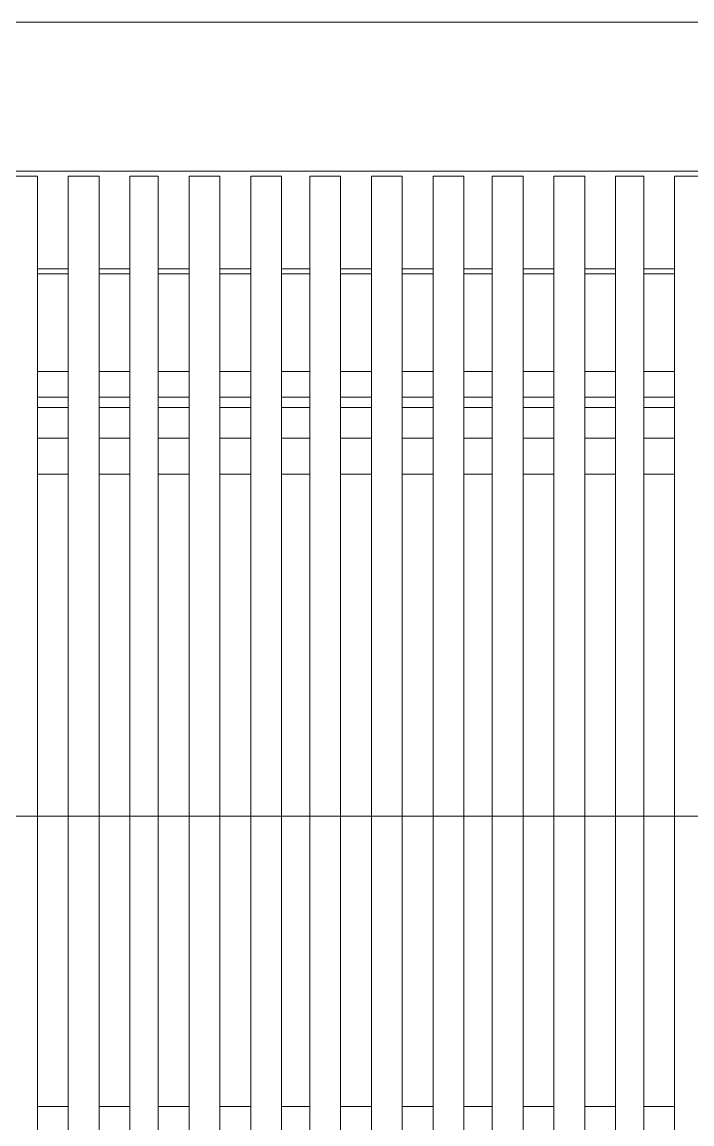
# Model space of a CAD drawing. Header units: millimetres. Extents: x 2294 to 908349, y -83289 to 219220.
# Drawn here: x 314752 to 315891, y 45300 to 47175 of the extents above; entities that cross this region are included whole.
import ezdxf

# ---------------------------------------------------------------- set-up
doc = ezdxf.new("R2010")
doc.units = ezdxf.units.MM
doc.layers.add('PDF _Геометрия', color=7, linetype='Continuous')

msp = doc.modelspace()

# ---------------------------------------------------------------- linework, layer by layer
at = {"layer": 'PDF _Геометрия', "lineweight": 9}
for points in [[(313615, 47166), (313615, 46912.4), (313615, 47174.7), (317300.2, 47174.7), (317300.2, 47166), (317304.6, 47166), (317304.6, 46763.8)], [(313768, 46466.5), (313768, 46755), (313798.6, 46755), (313754.8, 46755), (313754.8, 46921.2), (317212.8, 46921.2), (317212.8, 46912.4)], [(314729.7, 42846.9), (314777.8, 42846.9), (314725.3, 42846.9), (314725.3, 46912.4), (314777.8, 46912.4), (314729.7, 46912.4)], [(314777.8, 42846.9), (314777.8, 46912.4)], [(314878.3, 46912.4), (314830.2, 46912.4), (314882.7, 46912.4), (314882.7, 42846.9), (314830.2, 42846.9)], [(314878.3, 42846.9), (314830.2, 42846.9), (314830.2, 46912.4)], [(314935.2, 46912.4), (314935.2, 42846.9), (314983.3, 42846.9), (314935.2, 42846.9)], [(314983.3, 42846.9), (314983.3, 46912.4)], [(315040.1, 42846.9), (315088.2, 42846.9), (315035.7, 42846.9), (315035.7, 46912.4), (315088.2, 46912.4), (315040.1, 46912.4)], [(315088.2, 42846.9), (315088.2, 46912.4)], [(315188.7, 46912.4), (315140.6, 46912.4), (315193.1, 46912.4), (315193.1, 42846.9), (315140.6, 42846.9)], [(315188.7, 42846.9), (315140.6, 42846.9), (315140.6, 46912.4)], [(315245.5, 42846.9), (315293.6, 42846.9), (315241.2, 42846.9), (315241.2, 46912.4), (315293.6, 46912.4), (315245.5, 46912.4)], [(315293.6, 42846.9), (315293.6, 46912.4)], [(315350.5, 46912.4), (315394.2, 46912.4)], [(315499.1, 46912.4), (315451, 46912.4), (315503.5, 46912.4), (315503.5, 42846.9), (315451, 42846.9)], [(315499.1, 42846.9), (315451, 42846.9), (315451, 46912.4)], [(315555.9, 42846.9), (315604, 42846.9), (315551.6, 42846.9), (315551.6, 46912.4), (315604, 46912.4), (315555.9, 46912.4)], [(315604, 42846.9), (315604, 46912.4)], [(315704.6, 46912.4), (315656.5, 46912.4), (315708.9, 46912.4), (315708.9, 42846.9), (315656.5, 42846.9)], [(315704.6, 42846.9), (315656.5, 42846.9), (315656.5, 46912.4)], [(315761.4, 46912.4), (315761.4, 42846.9), (315809.5, 42846.9), (315761.4, 42846.9)], [(315809.5, 42846.9), (315809.5, 46912.4)], [(315866.3, 42846.9), (315914.4, 42846.9), (315861.9, 42846.9), (315861.9, 46912.4), (315914.4, 46912.4), (315866.3, 46912.4)], [(314777.8, 46755), (314830.2, 46755)], [(314882.7, 46755), (314935.2, 46755)], [(314983.3, 46755), (315035.7, 46755)], [(315088.2, 46755), (315140.6, 46755)], [(315193.1, 46755), (315241.2, 46755)], [(315293.6, 46755), (315346.1, 46755)], [(315398.6, 46755), (315451, 46755)], [(315503.5, 46755), (315551.6, 46755)], [(315604, 46755), (315656.5, 46755)], [(315708.9, 46755), (315761.4, 46755)], [(315809.5, 46755), (315861.9, 46755)], [(314777.8, 46746.3), (314830.2, 46746.3)], [(314777.8, 46746.3), (314830.2, 46746.3)], [(314777.8, 46746.3), (314830.2, 46746.3)], [(314777.8, 46746.3), (314830.2, 46746.3)], [(314777.8, 46746.3), (314830.2, 46746.3)], [(314777.8, 46746.3), (314830.2, 46746.3)], [(314777.8, 46746.3), (314830.2, 46746.3)], [(314777.8, 46746.3), (314830.2, 46746.3)], [(314777.8, 46746.3), (314830.2, 46746.3)], [(314777.8, 46746.3), (314830.2, 46746.3)], [(314882.7, 46746.3), (314935.2, 46746.3)], [(314882.7, 46746.3), (314935.2, 46746.3)], [(314882.7, 46746.3), (314935.2, 46746.3)], [(314882.7, 46746.3), (314935.2, 46746.3)], [(314882.7, 46746.3), (314935.2, 46746.3)], [(314882.7, 46746.3), (314935.2, 46746.3)], [(314882.7, 46746.3), (314935.2, 46746.3)], [(314882.7, 46746.3), (314935.2, 46746.3)], [(314882.7, 46746.3), (314935.2, 46746.3)], [(314882.7, 46746.3), (314935.2, 46746.3)], [(314983.3, 46746.3), (315035.7, 46746.3)], [(314983.3, 46746.3), (315035.7, 46746.3)], [(314983.3, 46746.3), (315035.7, 46746.3)], [(314983.3, 46746.3), (315035.7, 46746.3)], [(314983.3, 46746.3), (315035.7, 46746.3)], [(314983.3, 46746.3), (315035.7, 46746.3)], [(314983.3, 46746.3), (315035.7, 46746.3)], [(314983.3, 46746.3), (315035.7, 46746.3)], [(314983.3, 46746.3), (315035.7, 46746.3)], [(314983.3, 46746.3), (315035.7, 46746.3)], [(315088.2, 46746.3), (315140.6, 46746.3)], [(315088.2, 46746.3), (315140.6, 46746.3)], [(315088.2, 46746.3), (315140.6, 46746.3)], [(315088.2, 46746.3), (315140.6, 46746.3)], [(315088.2, 46746.3), (315140.6, 46746.3)], [(315088.2, 46746.3), (315140.6, 46746.3)], [(315088.2, 46746.3), (315140.6, 46746.3)], [(315088.2, 46746.3), (315140.6, 46746.3)], [(315088.2, 46746.3), (315140.6, 46746.3)], [(315088.2, 46746.3), (315140.6, 46746.3)], [(315193.1, 46746.3), (315241.2, 46746.3)], [(315193.1, 46746.3), (315241.2, 46746.3)], [(315193.1, 46746.3), (315241.2, 46746.3)], [(315193.1, 46746.3), (315241.2, 46746.3)], [(315193.1, 46746.3), (315241.2, 46746.3)], [(315193.1, 46746.3), (315241.2, 46746.3)], [(315193.1, 46746.3), (315241.2, 46746.3)], [(315193.1, 46746.3), (315241.2, 46746.3)], [(315193.1, 46746.3), (315241.2, 46746.3)], [(315193.1, 46746.3), (315241.2, 46746.3)], [(315293.6, 46746.3), (315346.1, 46746.3)], [(315293.6, 46746.3), (315346.1, 46746.3)], [(315293.6, 46746.3), (315346.1, 46746.3)], [(315293.6, 46746.3), (315346.1, 46746.3)], [(315293.6, 46746.3), (315346.1, 46746.3)], [(315293.6, 46746.3), (315346.1, 46746.3)], [(315293.6, 46746.3), (315346.1, 46746.3)], [(315293.6, 46746.3), (315346.1, 46746.3)], [(315293.6, 46746.3), (315346.1, 46746.3)], [(315293.6, 46746.3), (315346.1, 46746.3)], [(315398.6, 46746.3), (315451, 46746.3)], [(315398.6, 46746.3), (315451, 46746.3)], [(315398.6, 46746.3), (315451, 46746.3)], [(315398.6, 46746.3), (315451, 46746.3)], [(315398.6, 46746.3), (315451, 46746.3)], [(315398.6, 46746.3), (315451, 46746.3)], [(315398.6, 46746.3), (315451, 46746.3)], [(315398.6, 46746.3), (315451, 46746.3)], [(315398.6, 46746.3), (315451, 46746.3)], [(315398.6, 46746.3), (315451, 46746.3)], [(315503.5, 46746.3), (315551.6, 46746.3)], [(315503.5, 46746.3), (315551.6, 46746.3)], [(315503.5, 46746.3), (315551.6, 46746.3)], [(315503.5, 46746.3), (315551.6, 46746.3)], [(315503.5, 46746.3), (315551.6, 46746.3)], [(315503.5, 46746.3), (315551.6, 46746.3)], [(315503.5, 46746.3), (315551.6, 46746.3)], [(315503.5, 46746.3), (315551.6, 46746.3)], [(315503.5, 46746.3), (315551.6, 46746.3)], [(315503.5, 46746.3), (315551.6, 46746.3)], [(315604, 46746.3), (315656.5, 46746.3)], [(315604, 46746.3), (315656.5, 46746.3)], [(315604, 46746.3), (315656.5, 46746.3)], [(315604, 46746.3), (315656.5, 46746.3)], [(315604, 46746.3), (315656.5, 46746.3)], [(315604, 46746.3), (315656.5, 46746.3)], [(315604, 46746.3), (315656.5, 46746.3)], [(315604, 46746.3), (315656.5, 46746.3)], [(315604, 46746.3), (315656.5, 46746.3)], [(315604, 46746.3), (315656.5, 46746.3)], [(315708.9, 46746.3), (315761.4, 46746.3)], [(315708.9, 46746.3), (315761.4, 46746.3)], [(315708.9, 46746.3), (315761.4, 46746.3)], [(315708.9, 46746.3), (315761.4, 46746.3)], [(315708.9, 46746.3), (315761.4, 46746.3)], [(315708.9, 46746.3), (315761.4, 46746.3)], [(315708.9, 46746.3), (315761.4, 46746.3)], [(315708.9, 46746.3), (315761.4, 46746.3)], [(315708.9, 46746.3), (315761.4, 46746.3)], [(315708.9, 46746.3), (315761.4, 46746.3)], [(315809.5, 46746.3), (315861.9, 46746.3)], [(315809.5, 46746.3), (315861.9, 46746.3)], [(315809.5, 46746.3), (315861.9, 46746.3)], [(315809.5, 46746.3), (315861.9, 46746.3)], [(315809.5, 46746.3), (315861.9, 46746.3)], [(315809.5, 46746.3), (315861.9, 46746.3)], [(315809.5, 46746.3), (315861.9, 46746.3)], [(315809.5, 46746.3), (315861.9, 46746.3)], [(315809.5, 46746.3), (315861.9, 46746.3)], [(315809.5, 46746.3), (315861.9, 46746.3)], [(314777.8, 46580.2), (314830.2, 46580.2)], [(314777.8, 46580.2), (314830.2, 46580.2)], [(314777.8, 46580.2), (314830.2, 46580.2)], [(314777.8, 46580.2), (314830.2, 46580.2)], [(314777.8, 46580.2), (314830.2, 46580.2)], [(314777.8, 46580.2), (314830.2, 46580.2)], [(314777.8, 46580.2), (314830.2, 46580.2)], [(314777.8, 46580.2), (314830.2, 46580.2)], [(314777.8, 46580.2), (314830.2, 46580.2)], [(314777.8, 46580.2), (314830.2, 46580.2)], [(314882.7, 46580.2), (314935.2, 46580.2)], [(314882.7, 46580.2), (314935.2, 46580.2)], [(314882.7, 46580.2), (314935.2, 46580.2)], [(314882.7, 46580.2), (314935.2, 46580.2)], [(314882.7, 46580.2), (314935.2, 46580.2)], [(314882.7, 46580.2), (314935.2, 46580.2)], [(314882.7, 46580.2), (314935.2, 46580.2)], [(314882.7, 46580.2), (314935.2, 46580.2)], [(314882.7, 46580.2), (314935.2, 46580.2)], [(314882.7, 46580.2), (314935.2, 46580.2)], [(314983.3, 46580.2), (315035.7, 46580.2)], [(314983.3, 46580.2), (315035.7, 46580.2)], [(314983.3, 46580.2), (315035.7, 46580.2)], [(314983.3, 46580.2), (315035.7, 46580.2)], [(314983.3, 46580.2), (315035.7, 46580.2)], [(314983.3, 46580.2), (315035.7, 46580.2)], [(314983.3, 46580.2), (315035.7, 46580.2)], [(314983.3, 46580.2), (315035.7, 46580.2)], [(314983.3, 46580.2), (315035.7, 46580.2)], [(314983.3, 46580.2), (315035.7, 46580.2)], [(315088.2, 46580.2), (315140.6, 46580.2)], [(315088.2, 46580.2), (315140.6, 46580.2)], [(315088.2, 46580.2), (315140.6, 46580.2)], [(315088.2, 46580.2), (315140.6, 46580.2)], [(315088.2, 46580.2), (315140.6, 46580.2)], [(315088.2, 46580.2), (315140.6, 46580.2)], [(315088.2, 46580.2), (315140.6, 46580.2)], [(315088.2, 46580.2), (315140.6, 46580.2)], [(315088.2, 46580.2), (315140.6, 46580.2)], [(315088.2, 46580.2), (315140.6, 46580.2)], [(315193.1, 46580.2), (315241.2, 46580.2)], [(315193.1, 46580.2), (315241.2, 46580.2)], [(315193.1, 46580.2), (315241.2, 46580.2)], [(315193.1, 46580.2), (315241.2, 46580.2)], [(315193.1, 46580.2), (315241.2, 46580.2)], [(315193.1, 46580.2), (315241.2, 46580.2)], [(315193.1, 46580.2), (315241.2, 46580.2)], [(315193.1, 46580.2), (315241.2, 46580.2)], [(315193.1, 46580.2), (315241.2, 46580.2)], [(315193.1, 46580.2), (315241.2, 46580.2)], [(315293.6, 46580.2), (315346.1, 46580.2)], [(315293.6, 46580.2), (315346.1, 46580.2)], [(315293.6, 46580.2), (315346.1, 46580.2)], [(315293.6, 46580.2), (315346.1, 46580.2)], [(315293.6, 46580.2), (315346.1, 46580.2)], [(315293.6, 46580.2), (315346.1, 46580.2)], [(315293.6, 46580.2), (315346.1, 46580.2)], [(315293.6, 46580.2), (315346.1, 46580.2)], [(315293.6, 46580.2), (315346.1, 46580.2)], [(315293.6, 46580.2), (315346.1, 46580.2)], [(315398.6, 46580.2), (315451, 46580.2)], [(315398.6, 46580.2), (315451, 46580.2)], [(315398.6, 46580.2), (315451, 46580.2)], [(315398.6, 46580.2), (315451, 46580.2)], [(315398.6, 46580.2), (315451, 46580.2)], [(315398.6, 46580.2), (315451, 46580.2)], [(315398.6, 46580.2), (315451, 46580.2)], [(315398.6, 46580.2), (315451, 46580.2)], [(315398.6, 46580.2), (315451, 46580.2)], [(315398.6, 46580.2), (315451, 46580.2)], [(315503.5, 46580.2), (315551.6, 46580.2)], [(315503.5, 46580.2), (315551.6, 46580.2)], [(315503.5, 46580.2), (315551.6, 46580.2)], [(315503.5, 46580.2), (315551.6, 46580.2)], [(315503.5, 46580.2), (315551.6, 46580.2)], [(315503.5, 46580.2), (315551.6, 46580.2)], [(315503.5, 46580.2), (315551.6, 46580.2)], [(315503.5, 46580.2), (315551.6, 46580.2)], [(315503.5, 46580.2), (315551.6, 46580.2)], [(315503.5, 46580.2), (315551.6, 46580.2)], [(315604, 46580.2), (315656.5, 46580.2)], [(315604, 46580.2), (315656.5, 46580.2)], [(315604, 46580.2), (315656.5, 46580.2)], [(315604, 46580.2), (315656.5, 46580.2)], [(315604, 46580.2), (315656.5, 46580.2)], [(315604, 46580.2), (315656.5, 46580.2)], [(315604, 46580.2), (315656.5, 46580.2)], [(315604, 46580.2), (315656.5, 46580.2)], [(315604, 46580.2), (315656.5, 46580.2)], [(315604, 46580.2), (315656.5, 46580.2)], [(315708.9, 46580.2), (315761.4, 46580.2)], [(315708.9, 46580.2), (315761.4, 46580.2)], [(315708.9, 46580.2), (315761.4, 46580.2)], [(315708.9, 46580.2), (315761.4, 46580.2)], [(315708.9, 46580.2), (315761.4, 46580.2)], [(315708.9, 46580.2), (315761.4, 46580.2)], [(315708.9, 46580.2), (315761.4, 46580.2)], [(315708.9, 46580.2), (315761.4, 46580.2)], [(315708.9, 46580.2), (315761.4, 46580.2)], [(315708.9, 46580.2), (315761.4, 46580.2)], [(315809.5, 46580.2), (315861.9, 46580.2)], [(315809.5, 46580.2), (315861.9, 46580.2)], [(315809.5, 46580.2), (315861.9, 46580.2)], [(315809.5, 46580.2), (315861.9, 46580.2)], [(315809.5, 46580.2), (315861.9, 46580.2)], [(315809.5, 46580.2), (315861.9, 46580.2)], [(315809.5, 46580.2), (315861.9, 46580.2)], [(315809.5, 46580.2), (315861.9, 46580.2)], [(315809.5, 46580.2), (315861.9, 46580.2)], [(315809.5, 46580.2), (315861.9, 46580.2)], [(314830.2, 46536.5), (314777.8, 46536.5)], [(314830.2, 46536.5), (314777.8, 46536.5)], [(314830.2, 46536.5), (314777.8, 46536.5)], [(314830.2, 46536.5), (314777.8, 46536.5)], [(314830.2, 46536.5), (314777.8, 46536.5)], [(314830.2, 46536.5), (314777.8, 46536.5)], [(314830.2, 46536.5), (314777.8, 46536.5)], [(314830.2, 46536.5), (314777.8, 46536.5)], [(314830.2, 46536.5), (314777.8, 46536.5)], [(314935.2, 46536.5), (314882.7, 46536.5)], [(314935.2, 46536.5), (314882.7, 46536.5)], [(314935.2, 46536.5), (314882.7, 46536.5)], [(314935.2, 46536.5), (314882.7, 46536.5)], [(314935.2, 46536.5), (314882.7, 46536.5)], [(314935.2, 46536.5), (314882.7, 46536.5)], [(314935.2, 46536.5), (314882.7, 46536.5)], [(314935.2, 46536.5), (314882.7, 46536.5)], [(314935.2, 46536.5), (314882.7, 46536.5)], [(315035.7, 46536.5), (314983.3, 46536.5)], [(315035.7, 46536.5), (314983.3, 46536.5)], [(315035.7, 46536.5), (314983.3, 46536.5)], [(315035.7, 46536.5), (314983.3, 46536.5)], [(315035.7, 46536.5), (314983.3, 46536.5)], [(315035.7, 46536.5), (314983.3, 46536.5)], [(315035.7, 46536.5), (314983.3, 46536.5)], [(315035.7, 46536.5), (314983.3, 46536.5)], [(315035.7, 46536.5), (314983.3, 46536.5)], [(315140.6, 46536.5), (315088.2, 46536.5)], [(315140.6, 46536.5), (315088.2, 46536.5)], [(315140.6, 46536.5), (315088.2, 46536.5)], [(315140.6, 46536.5), (315088.2, 46536.5)], [(315140.6, 46536.5), (315088.2, 46536.5)], [(315140.6, 46536.5), (315088.2, 46536.5)], [(315140.6, 46536.5), (315088.2, 46536.5)], [(315140.6, 46536.5), (315088.2, 46536.5)], [(315140.6, 46536.5), (315088.2, 46536.5)], [(315241.2, 46536.5), (315193.1, 46536.5)], [(315241.2, 46536.5), (315193.1, 46536.5)], [(315241.2, 46536.5), (315193.1, 46536.5)], [(315241.2, 46536.5), (315193.1, 46536.5)], [(315241.2, 46536.5), (315193.1, 46536.5)], [(315241.2, 46536.5), (315193.1, 46536.5)], [(315241.2, 46536.5), (315193.1, 46536.5)], [(315241.2, 46536.5), (315193.1, 46536.5)], [(315241.2, 46536.5), (315193.1, 46536.5)], [(315346.1, 46536.5), (315293.6, 46536.5)], [(315346.1, 46536.5), (315293.6, 46536.5)], [(315346.1, 46536.5), (315293.6, 46536.5)], [(315346.1, 46536.5), (315293.6, 46536.5)], [(315346.1, 46536.5), (315293.6, 46536.5)], [(315346.1, 46536.5), (315293.6, 46536.5)], [(315346.1, 46536.5), (315293.6, 46536.5)], [(315346.1, 46536.5), (315293.6, 46536.5)], [(315346.1, 46536.5), (315293.6, 46536.5)], [(315451, 46536.5), (315398.6, 46536.5)], [(315451, 46536.5), (315398.6, 46536.5)], [(315451, 46536.5), (315398.6, 46536.5)], [(315451, 46536.5), (315398.6, 46536.5)], [(315451, 46536.5), (315398.6, 46536.5)], [(315451, 46536.5), (315398.6, 46536.5)], [(315451, 46536.5), (315398.6, 46536.5)], [(315451, 46536.5), (315398.6, 46536.5)], [(315451, 46536.5), (315398.6, 46536.5)], [(315551.6, 46536.5), (315503.5, 46536.5)], [(315551.6, 46536.5), (315503.5, 46536.5)], [(315551.6, 46536.5), (315503.5, 46536.5)], [(315551.6, 46536.5), (315503.5, 46536.5)], [(315551.6, 46536.5), (315503.5, 46536.5)], [(315551.6, 46536.5), (315503.5, 46536.5)], [(315551.6, 46536.5), (315503.5, 46536.5)], [(315551.6, 46536.5), (315503.5, 46536.5)], [(315551.6, 46536.5), (315503.5, 46536.5)], [(315656.5, 46536.5), (315604, 46536.5)], [(315656.5, 46536.5), (315604, 46536.5)], [(315656.5, 46536.5), (315604, 46536.5)], [(315656.5, 46536.5), (315604, 46536.5)], [(315656.5, 46536.5), (315604, 46536.5)], [(315656.5, 46536.5), (315604, 46536.5)], [(315656.5, 46536.5), (315604, 46536.5)], [(315656.5, 46536.5), (315604, 46536.5)], [(315656.5, 46536.5), (315604, 46536.5)], [(315761.4, 46536.5), (315708.9, 46536.5)], [(315761.4, 46536.5), (315708.9, 46536.5)], [(315761.4, 46536.5), (315708.9, 46536.5)], [(315761.4, 46536.5), (315708.9, 46536.5)], [(315761.4, 46536.5), (315708.9, 46536.5)], [(315761.4, 46536.5), (315708.9, 46536.5)], [(315761.4, 46536.5), (315708.9, 46536.5)], [(315761.4, 46536.5), (315708.9, 46536.5)], [(315761.4, 46536.5), (315708.9, 46536.5)], [(315861.9, 46536.5), (315809.5, 46536.5)], [(315861.9, 46536.5), (315809.5, 46536.5)], [(315861.9, 46536.5), (315809.5, 46536.5)], [(315861.9, 46536.5), (315809.5, 46536.5)], [(315861.9, 46536.5), (315809.5, 46536.5)], [(315861.9, 46536.5), (315809.5, 46536.5)], [(315861.9, 46536.5), (315809.5, 46536.5)], [(315861.9, 46536.5), (315809.5, 46536.5)], [(315861.9, 46536.5), (315809.5, 46536.5)], [(314830.2, 46519), (314777.8, 46519)], [(314830.2, 46519), (314777.8, 46519)], [(314830.2, 46519), (314777.8, 46519)], [(314830.2, 46519), (314777.8, 46519)], [(314830.2, 46519), (314777.8, 46519)], [(314830.2, 46519), (314777.8, 46519)], [(314830.2, 46519), (314777.8, 46519)], [(314830.2, 46519), (314777.8, 46519)], [(314830.2, 46519), (314777.8, 46519)], [(314935.2, 46519), (314882.7, 46519)], [(314935.2, 46519), (314882.7, 46519)], [(314935.2, 46519), (314882.7, 46519)], [(314935.2, 46519), (314882.7, 46519)], [(314935.2, 46519), (314882.7, 46519)], [(314935.2, 46519), (314882.7, 46519)], [(314935.2, 46519), (314882.7, 46519)], [(314935.2, 46519), (314882.7, 46519)], [(314935.2, 46519), (314882.7, 46519)], [(315035.7, 46519), (314983.3, 46519)], [(315035.7, 46519), (314983.3, 46519)], [(315035.7, 46519), (314983.3, 46519)], [(315035.7, 46519), (314983.3, 46519)], [(315035.7, 46519), (314983.3, 46519)], [(315035.7, 46519), (314983.3, 46519)], [(315035.7, 46519), (314983.3, 46519)], [(315035.7, 46519), (314983.3, 46519)], [(315035.7, 46519), (314983.3, 46519)], [(315140.6, 46519), (315088.2, 46519)], [(315140.6, 46519), (315088.2, 46519)], [(315140.6, 46519), (315088.2, 46519)], [(315140.6, 46519), (315088.2, 46519)], [(315140.6, 46519), (315088.2, 46519)], [(315140.6, 46519), (315088.2, 46519)], [(315140.6, 46519), (315088.2, 46519)], [(315140.6, 46519), (315088.2, 46519)], [(315140.6, 46519), (315088.2, 46519)], [(315241.2, 46519), (315193.1, 46519)], [(315241.2, 46519), (315193.1, 46519)], [(315241.2, 46519), (315193.1, 46519)], [(315241.2, 46519), (315193.1, 46519)], [(315241.2, 46519), (315193.1, 46519)], [(315241.2, 46519), (315193.1, 46519)], [(315241.2, 46519), (315193.1, 46519)], [(315241.2, 46519), (315193.1, 46519)], [(315241.2, 46519), (315193.1, 46519)], [(315346.1, 46519), (315293.6, 46519)], [(315346.1, 46519), (315293.6, 46519)], [(315346.1, 46519), (315293.6, 46519)], [(315346.1, 46519), (315293.6, 46519)], [(315346.1, 46519), (315293.6, 46519)], [(315346.1, 46519), (315293.6, 46519)], [(315346.1, 46519), (315293.6, 46519)], [(315346.1, 46519), (315293.6, 46519)], [(315346.1, 46519), (315293.6, 46519)], [(315451, 46519), (315398.6, 46519)], [(315451, 46519), (315398.6, 46519)], [(315451, 46519), (315398.6, 46519)], [(315451, 46519), (315398.6, 46519)], [(315451, 46519), (315398.6, 46519)], [(315451, 46519), (315398.6, 46519)], [(315451, 46519), (315398.6, 46519)], [(315451, 46519), (315398.6, 46519)], [(315451, 46519), (315398.6, 46519)], [(315551.6, 46519), (315503.5, 46519)], [(315551.6, 46519), (315503.5, 46519)], [(315551.6, 46519), (315503.5, 46519)], [(315551.6, 46519), (315503.5, 46519)], [(315551.6, 46519), (315503.5, 46519)], [(315551.6, 46519), (315503.5, 46519)], [(315551.6, 46519), (315503.5, 46519)], [(315551.6, 46519), (315503.5, 46519)], [(315551.6, 46519), (315503.5, 46519)], [(315656.5, 46519), (315604, 46519)], [(315656.5, 46519), (315604, 46519)], [(315656.5, 46519), (315604, 46519)], [(315656.5, 46519), (315604, 46519)], [(315656.5, 46519), (315604, 46519)], [(315656.5, 46519), (315604, 46519)], [(315656.5, 46519), (315604, 46519)], [(315656.5, 46519), (315604, 46519)], [(315656.5, 46519), (315604, 46519)], [(315761.4, 46519), (315708.9, 46519)], [(315761.4, 46519), (315708.9, 46519)], [(315761.4, 46519), (315708.9, 46519)], [(315761.4, 46519), (315708.9, 46519)], [(315761.4, 46519), (315708.9, 46519)], [(315761.4, 46519), (315708.9, 46519)], [(315761.4, 46519), (315708.9, 46519)], [(315761.4, 46519), (315708.9, 46519)], [(315761.4, 46519), (315708.9, 46519)], [(315861.9, 46519), (315809.5, 46519)], [(315861.9, 46519), (315809.5, 46519)], [(315861.9, 46519), (315809.5, 46519)], [(315861.9, 46519), (315809.5, 46519)], [(315861.9, 46519), (315809.5, 46519)], [(315861.9, 46519), (315809.5, 46519)], [(315861.9, 46519), (315809.5, 46519)], [(315861.9, 46519), (315809.5, 46519)], [(315861.9, 46519), (315809.5, 46519)], [(314830.2, 46466.5), (314777.8, 46466.5)], [(314935.2, 46466.5), (314882.7, 46466.5)], [(315035.7, 46466.5), (314983.3, 46466.5)], [(315140.6, 46466.5), (315088.2, 46466.5)], [(315241.2, 46466.5), (315193.1, 46466.5)], [(315346.1, 46466.5), (315293.6, 46466.5)], [(315451, 46466.5), (315398.6, 46466.5)], [(315551.6, 46466.5), (315503.5, 46466.5)], [(315656.5, 46466.5), (315604, 46466.5)], [(315761.4, 46466.5), (315708.9, 46466.5)], [(315861.9, 46466.5), (315809.5, 46466.5)], [(314777.8, 46405.3), (314830.2, 46405.3)], [(314882.7, 46405.3), (314935.2, 46405.3)], [(314983.3, 46405.3), (315035.7, 46405.3)], [(315088.2, 46405.3), (315140.6, 46405.3)], [(315193.1, 46405.3), (315241.2, 46405.3)], [(315293.6, 46405.3), (315346.1, 46405.3)], [(315398.6, 46405.3), (315451, 46405.3)], [(315503.5, 46405.3), (315551.6, 46405.3)], [(315604, 46405.3), (315656.5, 46405.3)], [(315708.9, 46405.3), (315761.4, 46405.3)], [(315809.5, 46405.3), (315861.9, 46405.3)], [(317859.8, 45998.8), (317483.8, 45823.9), (313326.4, 45823.9)], [(314830.2, 45329.9), (314777.8, 45329.9)], [(314935.2, 45329.9), (314882.7, 45329.9)], [(315035.7, 45329.9), (314983.3, 45329.9)], [(315140.6, 45329.9), (315088.2, 45329.9)], [(315241.2, 45329.9), (315193.1, 45329.9)], [(315346.1, 45329.9), (315293.6, 45329.9)], [(315451, 45329.9), (315398.6, 45329.9)], [(315551.6, 45329.9), (315503.5, 45329.9)], [(315656.5, 45329.9), (315604, 45329.9)], [(315761.4, 45329.9), (315708.9, 45329.9)], [(315861.9, 45329.9), (315809.5, 45329.9)]]:
    msp.add_lwpolyline(points, dxfattribs=at)
for points in [[(314983.3, 46912.4), (314935.2, 46912.4)], [(315398.6, 46912.4), (315398.6, 42846.9), (315346.1, 42846.9), (315346.1, 46912.4)], [(315809.5, 46912.4), (315761.4, 46912.4)], [(314830.2, 46755), (314777.8, 46755)], [(314935.2, 46755), (314882.7, 46755)], [(315035.7, 46755), (314983.3, 46755)], [(315140.6, 46755), (315088.2, 46755)], [(315241.2, 46755), (315193.1, 46755)], [(315346.1, 46755), (315293.6, 46755)], [(315451, 46755), (315398.6, 46755)], [(315551.6, 46755), (315503.5, 46755)], [(315656.5, 46755), (315604, 46755)], [(315761.4, 46755), (315708.9, 46755)], [(315861.9, 46755), (315809.5, 46755)], [(314830.2, 46746.3), (314777.8, 46746.3)], [(314830.2, 46746.3), (314777.8, 46746.3)], [(314935.2, 46746.3), (314882.7, 46746.3)], [(314935.2, 46746.3), (314882.7, 46746.3)], [(315035.7, 46746.3), (314983.3, 46746.3)], [(315035.7, 46746.3), (314983.3, 46746.3)], [(315140.6, 46746.3), (315088.2, 46746.3)], [(315140.6, 46746.3), (315088.2, 46746.3)], [(315241.2, 46746.3), (315193.1, 46746.3)], [(315241.2, 46746.3), (315193.1, 46746.3)], [(315346.1, 46746.3), (315293.6, 46746.3)], [(315346.1, 46746.3), (315293.6, 46746.3)], [(315451, 46746.3), (315398.6, 46746.3)], [(315451, 46746.3), (315398.6, 46746.3)], [(315551.6, 46746.3), (315503.5, 46746.3)], [(315551.6, 46746.3), (315503.5, 46746.3)], [(315656.5, 46746.3), (315604, 46746.3)], [(315656.5, 46746.3), (315604, 46746.3)], [(315761.4, 46746.3), (315708.9, 46746.3)], [(315761.4, 46746.3), (315708.9, 46746.3)], [(315861.9, 46746.3), (315809.5, 46746.3)], [(315861.9, 46746.3), (315809.5, 46746.3)], [(314830.2, 46580.2), (314777.8, 46580.2)], [(314830.2, 46580.2), (314777.8, 46580.2)], [(314935.2, 46580.2), (314882.7, 46580.2)], [(314935.2, 46580.2), (314882.7, 46580.2)], [(315035.7, 46580.2), (314983.3, 46580.2)], [(315035.7, 46580.2), (314983.3, 46580.2)], [(315140.6, 46580.2), (315088.2, 46580.2)], [(315140.6, 46580.2), (315088.2, 46580.2)], [(315241.2, 46580.2), (315193.1, 46580.2)], [(315241.2, 46580.2), (315193.1, 46580.2)], [(315346.1, 46580.2), (315293.6, 46580.2)], [(315346.1, 46580.2), (315293.6, 46580.2)], [(315451, 46580.2), (315398.6, 46580.2)], [(315451, 46580.2), (315398.6, 46580.2)], [(315551.6, 46580.2), (315503.5, 46580.2)], [(315551.6, 46580.2), (315503.5, 46580.2)], [(315656.5, 46580.2), (315604, 46580.2)], [(315656.5, 46580.2), (315604, 46580.2)], [(315761.4, 46580.2), (315708.9, 46580.2)], [(315761.4, 46580.2), (315708.9, 46580.2)], [(315861.9, 46580.2), (315809.5, 46580.2)], [(315861.9, 46580.2), (315809.5, 46580.2)], [(314777.8, 46536.5), (314830.2, 46536.5)], [(314777.8, 46536.5), (314830.2, 46536.5)], [(314882.7, 46536.5), (314935.2, 46536.5)], [(314882.7, 46536.5), (314935.2, 46536.5)], [(314983.3, 46536.5), (315035.7, 46536.5)], [(314983.3, 46536.5), (315035.7, 46536.5)], [(315088.2, 46536.5), (315140.6, 46536.5)], [(315088.2, 46536.5), (315140.6, 46536.5)], [(315193.1, 46536.5), (315241.2, 46536.5)], [(315193.1, 46536.5), (315241.2, 46536.5)], [(315293.6, 46536.5), (315346.1, 46536.5)], [(315293.6, 46536.5), (315346.1, 46536.5)], [(315398.6, 46536.5), (315451, 46536.5)], [(315398.6, 46536.5), (315451, 46536.5)], [(315503.5, 46536.5), (315551.6, 46536.5)], [(315503.5, 46536.5), (315551.6, 46536.5)], [(315604, 46536.5), (315656.5, 46536.5)], [(315604, 46536.5), (315656.5, 46536.5)], [(315708.9, 46536.5), (315761.4, 46536.5)], [(315708.9, 46536.5), (315761.4, 46536.5)], [(315809.5, 46536.5), (315861.9, 46536.5)], [(315809.5, 46536.5), (315861.9, 46536.5)], [(314777.8, 46519), (314830.2, 46519)], [(314777.8, 46519), (314830.2, 46519)], [(314882.7, 46519), (314935.2, 46519)], [(314882.7, 46519), (314935.2, 46519)], [(314983.3, 46519), (315035.7, 46519)], [(314983.3, 46519), (315035.7, 46519)], [(315088.2, 46519), (315140.6, 46519)], [(315088.2, 46519), (315140.6, 46519)], [(315193.1, 46519), (315241.2, 46519)], [(315193.1, 46519), (315241.2, 46519)], [(315293.6, 46519), (315346.1, 46519)], [(315293.6, 46519), (315346.1, 46519)], [(315398.6, 46519), (315451, 46519)], [(315398.6, 46519), (315451, 46519)], [(315503.5, 46519), (315551.6, 46519)], [(315503.5, 46519), (315551.6, 46519)], [(315604, 46519), (315656.5, 46519)], [(315604, 46519), (315656.5, 46519)], [(315708.9, 46519), (315761.4, 46519)], [(315708.9, 46519), (315761.4, 46519)], [(315809.5, 46519), (315861.9, 46519)], [(315809.5, 46519), (315861.9, 46519)]]:
    msp.add_lwpolyline(points, close=True, dxfattribs=at)

doc.saveas('drawing.dxf')
